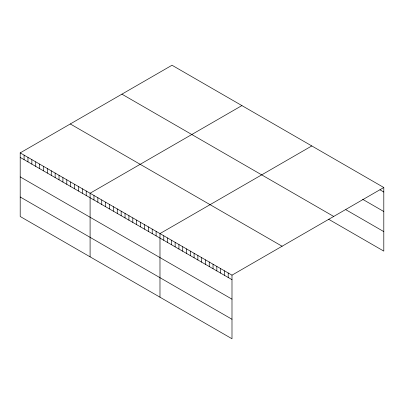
<?xml version="1.0" encoding="UTF-8"?>
<svg xmlns="http://www.w3.org/2000/svg" width="404" height="404" viewBox="0 0 404 404"><rect width="100%" height="100%" fill="white"/><g stroke="black" fill="none" stroke-linecap="round" stroke-linejoin="round"><path stroke-width="0.61" d="M20.2 152.884L231.992 275.159L231.992 338.764L20.2 216.488L20.2 152.884L172.008 65.236L383.8 187.512L383.8 251.116L328.573 219.231M241.9 105.59L90.092 193.233L90.092 256.838M311.792 145.94L159.979 233.588L159.979 297.187M231.992 275.159L383.8 187.512M380.012 189.835L383.8 192.026M362.686 199.334L383.8 211.524M345.9 209.737L383.8 231.618M121.912 94.162L333.704 216.438M70.296 123.962L282.088 246.238M20.2 157.398L231.992 279.674M20.2 176.896L231.992 299.172M20.2 196.985L231.992 319.261M228.199 272.973L228.199 277.482M224.412 270.786L224.412 275.296M220.619 268.594L220.619 273.109M216.832 266.408L216.832 270.917M213.039 264.221L213.039 268.731M209.252 262.029L209.252 266.544M205.459 259.843L205.459 264.357M201.672 257.656L201.672 262.166M197.879 255.469L197.879 259.979M194.092 253.278L194.092 257.792M190.299 251.091L190.299 255.601M186.512 248.904L186.512 253.414M182.719 246.713L182.719 251.227M178.932 244.526L178.932 249.041M175.139 242.339L175.139 246.849M171.352 240.153L171.352 244.662M167.559 237.961L167.559 242.476M163.772 235.774L163.772 240.284M156.101 231.346L156.101 235.855M152.217 229.103L152.217 233.613M148.334 226.861L148.334 231.371M144.45 224.619L144.45 229.134M140.567 222.377L140.567 226.891M136.683 220.135L136.683 224.649M132.8 217.892L132.8 222.407M128.916 215.655L128.916 220.165M125.038 213.413L125.038 217.923M121.155 211.171L121.155 215.68M117.271 208.929L117.271 213.438M113.388 206.686L113.388 211.196M109.504 204.444L109.504 208.954M105.621 202.202L105.621 206.712M101.737 199.96L101.737 204.474M97.854 197.718L97.854 202.232M93.975 195.475L93.975 199.99M86.209 190.996L86.209 195.506M82.325 188.754L82.325 193.263M78.442 186.512L78.442 191.021M74.558 184.269L74.558 188.779M70.675 182.027L70.675 186.537M66.791 179.785L66.791 184.295M62.913 177.543L62.913 182.053M59.029 175.301L59.029 179.815M55.146 173.058L55.146 177.573M51.263 170.816L51.263 175.331M47.379 168.574L47.379 173.089M43.496 166.337L43.496 170.847M39.612 164.095L39.612 168.604M35.729 161.852L35.729 166.362M31.85 159.61L31.85 164.12M27.967 157.368L27.967 161.878M24.083 155.126L24.083 159.636"/></g></svg>
